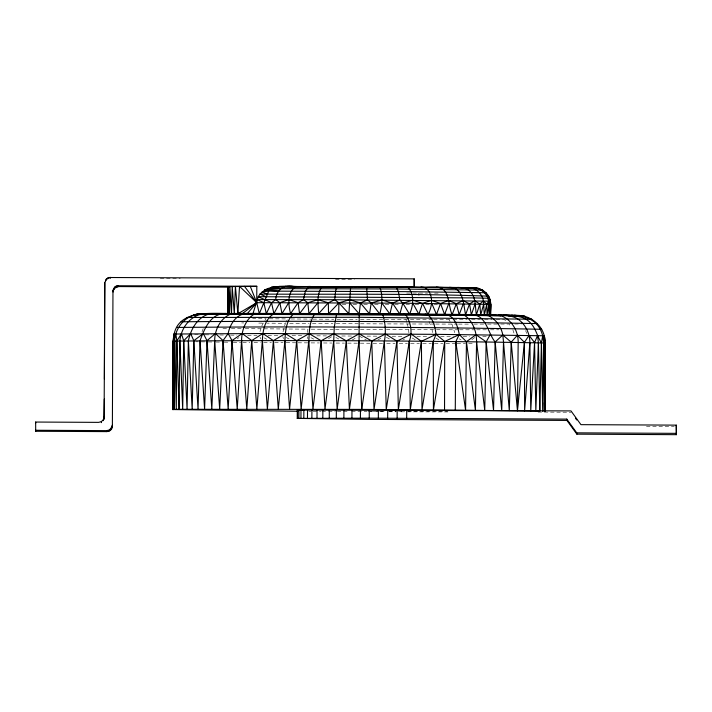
<?xml version="1.0" encoding="UTF-8"?>
<svg xmlns="http://www.w3.org/2000/svg" width="712" height="712" viewBox="0 0 712 712"><rect width="100%" height="100%" fill="white"/><g stroke="black" fill="none" stroke-linecap="round" stroke-linejoin="round"><path stroke-width="0.53" stroke-dasharray="3.56 2.67" d="M307.522 332.468L307.922 329.167L287.959 329.015M283.02 331.819L285.361 323.301L267.294 323.15M260.013 331.623L260.663 328.793L286.847 329.006M202.003 331.917L203.365 328.152M261.847 325.954L263.04 323.115L266.226 323.141M285.832 322.429L287.256 319.804M264.891 320.498L266.128 318.753L252.6 318.62M471.842 339.651L476.194 336.429M237.283 338.743L238.983 337.577M328.508 338.645L332.949 335.948M402.752 340.096L404.621 339.01M377.778 339.998L382.602 337.292M352.031 340.105L357.495 337.096M514.723 324.005L521.362 323.969M496.228 319.67L504.443 319.643L506.027 321.112M500.705 324.067L509.196 324.04L511.269 327.298M484.552 319.697L492.072 319.688M487.533 324.094L497.528 324.076M490.452 329.798L498.792 329.79M438.111 293.113L431.81 293.104M471.495 319.706L480.235 319.706M473.863 324.102L484.276 324.102M476.631 329.807L487.293 329.807M482.683 336.429L487.017 336.429M468.647 343.522L473.702 343.522M412.907 293.077L427.601 293.104M415.14 304.727L420.516 304.736M425.749 304.745L429.852 304.754M434.098 304.763L437.382 304.763M432.495 319.661L410.361 319.599M433.599 319.661L452.2 319.697M453.268 319.697L467.152 319.706M434.658 324.058L385.797 323.898M435.735 324.058L457.442 324.094M458.537 324.094L470.677 324.102M386.411 329.594L435.361 329.754M436.465 329.754L458.439 329.798M459.507 329.798L474.495 329.807M440.586 336.384L453.411 336.411M463.156 336.42L469.671 336.429M434.48 343.469L442.828 343.487M446.024 343.495L454.888 343.504M457.059 343.513L465.559 343.522M447.946 411.937L398.569 411.803M406.641 293.059L411.865 293.077M385.245 304.638L390.523 304.656M394.697 304.674L400.892 304.692M405.974 304.709L410.984 304.718M385.067 319.51L409.249 319.599M392.072 336.233L403.909 336.278M416.867 336.322L428.775 336.358M399.209 343.362L407.442 343.389M410.602 343.398L419.413 343.424M422.697 343.433L431.294 343.46M160.307 278.57L180.27 278.677M335.548 279.46L354.398 279.558M353.027 304.487L358.43 304.513M363.823 304.54L369.217 304.567M374.583 304.594L379.941 304.611M336.981 319.27L357.255 319.377M360.459 319.394L382.878 319.501M336.224 323.649L358.269 323.764M360.477 323.782L383.635 323.889M335.539 329.336L358.261 329.46M360.423 329.478L383.118 329.585M341.742 335.993L351.63 336.046M366.992 336.126L376.862 336.171M347.634 343.122L359.275 343.184M360.334 343.184L369.866 343.237M373.035 343.246L382.522 343.291M386.714 343.309L395.071 343.344M398.373 411.358L404.736 411.394M407.958 411.411L447.67 411.616M538.076 412.07L571.122 412.239M337.372 411.509L342.481 411.536M343.504 411.545L349.637 411.58M351.692 411.589L367.063 411.661M368.086 411.67L386.465 411.75M388.663 411.758L396.37 411.794M646.478 426.31L674.184 426.452M342.276 304.425L347.643 304.46M312.977 319.11L333.75 319.243M312.417 323.497L332.94 323.631M311.242 329.184L333.376 329.327M316.804 335.842L326.497 335.904M298.034 342.81L309.044 342.881M311.108 342.899L319.341 342.953M323.488 342.979L331.837 343.033M336.037 343.05L344.466 343.104M370.409 411.18L377.493 411.233M379.549 411.242L385.762 411.287M388.885 411.305L396.255 411.349M308.875 411.331L311.019 411.34M313.173 411.358L320.827 411.411M321.922 411.411L327.413 411.447M328.517 411.456L335.156 411.492M269.367 318.78L287.728 318.932M291.03 318.958L310.797 319.101M289.686 323.328L309.177 323.479M292.045 335.672L301.737 335.744M267.988 335.477L277.938 335.557M274.663 342.632L283.011 342.695M286.18 342.721L295.854 342.792M263.645 342.534L271.397 342.606M258.741 323.07L263.04 323.115M241.706 322.91L243.789 322.928M245.248 328.65L260.663 328.793M231.338 328.499L242.009 328.615M247.625 335.299L257.059 335.388M230.465 335.121L236.971 335.192M242.774 342.339L249.868 342.41M254.024 342.445L260.405 342.508M233.242 342.241L240.701 342.321M222.954 328.401L228.178 328.463M219.821 334.996L225.117 335.058M215.87 342.045L221.094 342.107M224.182 342.143L230.181 342.214M205.163 334.8L211.411 334.889M208.233 341.947L214.828 342.036M201.158 341.849L205.145 341.902M194.643 334.64L198.87 334.711M196.005 341.769L198.078 341.796M286.242 337.515L289.152 338.957M263.974 337.808L266.867 339.25M310.93 337.693L313.787 339.135M335.868 337.479L338.787 339.019M386.34 337.23L390.844 339.775M359.311 336.091L366.555 340.176M412.132 337.951L415.924 340.14M435.833 338.013L439.464 340.202M459.24 338.787L461.082 339.971M448.996 319.688L450.162 321.45M428.998 321.406L431.196 326.897M259.996 337.185L260.841 338.965M451.924 324.085L454.754 332.629M282.744 336.616L283.527 338.645M525.643 330.617L526.693 333.456M418.131 293.086L419.021 295.658M405.92 319.59L406.828 322.225M512.827 329.745L514.126 333.528M307.397 336.794L307.949 338.823M407.433 323.978L408.012 326.826M432.05 329.745L432.504 332.584M408.581 329.683L408.937 332.993"/><path stroke-width="1.07" d="M516.467 315.336L523.623 316.306L514.447 315.265L525.18 316.448L517.686 315.416C532.22 315.336 545.935 328.036 544.894 342.917L544.991 411.447L545.339 342.997C421.273 340.674 297.082 340.042 172.998 341.11L173.06 409.631L173.425 341.03C173.737 308.376 210.111 313.796 232.13 313.458C274.494 313.351 316.849 313.511 359.213 313.716C401.595 313.947 443.985 314.214 486.367 314.748C506.33 315.932 535.878 309.622 542.704 335.752L541.423 342.748L539.812 411.153L444.537 409.934L444.724 341.493L436.055 334.337L262.862 333.519L173.968 334.026L172.998 341.11L172.651 409.551L298.195 411.251M490.719 315.345C490.746 307.7 492.081 298.684 486.029 292.757L410.949 291.671L268.691 291.119L259.328 313.654L256.729 302.707L256.81 286.277L117.053 285.761L114.588 287.159L112.968 291.03L112.38 426.168L111.633 428.9L109.621 430.902L106.88 431.614L35.698 431.258L35.645 422.047L98.612 422.367L101.353 421.646L103.365 419.653L104.112 416.921L104.797 282.771L106.417 278.908L108.883 277.502L414.197 278.864L414.259 287.052M103.916 418.336L104.023 419.332L104.308 399.067M104.406 379.113L104.797 282.771M227.893 314.01L228.036 286.633L256.81 286.277M297.233 418.398L297.278 410.183L298.933 410.076L570.988 410.913L580.947 424.655L676.267 425.135L676.356 434.676L576.88 434.169L566.912 420.427L566.788 419.11L369.234 418.14L297.233 418.398L369.35 419.386L566.912 420.427M297.643 418.345L297.687 410.13M298.889 418.291L298.933 410.076M300.953 418.247L300.989 410.032M303.819 418.202L303.864 409.996M307.468 418.167L307.513 409.961M311.874 418.14L311.918 409.925M317 418.122L317.045 409.907M322.812 418.104L322.856 409.889M329.264 418.095L329.309 409.881M336.304 418.086L336.349 409.881M343.878 418.095L343.923 409.881M351.933 418.104L351.977 409.889M444.537 409.934L361.723 409.391L359.053 340.923L359.213 313.716M360.406 418.122L360.45 409.907M369.234 418.14L369.27 409.925M378.339 418.167L378.383 409.961M387.666 418.202L387.711 409.996M397.136 418.247L397.18 410.032M406.685 418.291L406.721 410.076M414.197 278.864L414.153 287.078L354.3 286.776M676.356 434.676L676.267 425.135M196.832 314.971L193.424 314.766L200.909 313.805C186.678 314.188 175.027 326.924 174.716 340.968L174.262 409.409L172.651 409.551M455.271 410.023L455.805 341.582L459.258 334.533C457.869 326.461 454.567 315.523 445.08 314.303M206.978 314.17L200.926 313.939L193.424 314.766L204.121 313.68C190.505 315.229 181.088 327.734 179.869 340.843L179.095 409.293L174.262 409.409L173.425 341.03L175.837 333.875L176.87 340.897L179.095 409.293L361.723 409.391L371.762 340.995L385.459 333.99L396.94 341.146L398.346 409.596L409.293 341.226C412.693 332.735 410.824 322.438 405.938 314.882L403.953 313.983M539.812 411.153L538.406 342.659L537.542 335.575L534.552 342.57L530.752 410.94L529.879 342.472C529.773 333.127 525.305 323.96 517.446 318.736C508.083 313.28 496.62 317.045 486.367 314.748C495.009 318.113 501.07 325.936 502.823 334.987L511.198 342.178L517.455 410.717L518.176 342.276C518.327 330.137 510.673 318.104 498.631 314.927C509.65 316.502 522.617 313.707 530.787 323.275C536.038 328.81 537.213 336.545 541.423 342.748L542.678 411.26L543.585 342.837L542.704 335.752L436.055 334.337L421.406 341.306L410.281 409.676L409.293 341.226M341.742 313.796L348.916 313.832L350.615 287.096L356.952 286.589L436.331 287.176L470.801 287.692L478.687 288.467L482.638 290.122L486.029 292.757L488.717 301.149L489.091 315.211L490.239 300.144L487.898 298.23L474.094 297.91L258.233 296.69L252.947 313.672M492.838 314.837L500.981 315.808L476.524 315.496L463.218 314.482C472.59 319.991 476.675 331.205 476.568 341.778L475.42 410.21L466.44 341.68L459.258 334.533L444.724 341.493L433.43 409.845L433.234 341.395L436.055 334.337C435.014 327.493 433.759 319.724 428.117 315.051L425.189 314.134M202.119 313.743L195.097 314.633L210.494 313.583C197.696 316.644 190.95 328.739 188.369 340.737L187.069 409.186L183.714 340.79L181.435 333.75L176.87 340.897L176.282 409.347L174.716 340.968M338.672 313.787L338.903 302.84L334.711 299.716L257.13 299.601L263.814 302.698L402.814 303.196L490.773 304.398L490.319 315.407L490.328 304.327L488.717 301.149L334.711 299.716L328.312 302.796L318.62 313.716C318.264 305.003 316.315 294.59 321.851 286.981L356.952 286.589L478.687 288.467L474.957 288.627M381.81 313.841L382.807 314.74C385.423 323.168 386.1 332.388 384.409 341.066L374.014 409.453L371.762 340.995L359.097 333.848L346.352 340.87L337.15 409.267L333.705 340.808L334.275 327.146L336.616 313.609M490.105 334.845L486.154 341.876L493.541 410.406L495.152 341.974L502.823 334.987L503.509 342.08L501.738 410.504L495.152 341.974C487.506 332.833 486.786 315.078 471.522 314.57M225.668 313.476C210.485 313.387 204.46 328.775 200.045 340.656L198.043 409.115L193.815 340.692L190.665 333.643L183.714 340.79L182.699 409.24L179.869 340.843M314.482 313.529L314.455 314.419C309.186 321.984 309.355 331.854 308.83 340.71L301.132 409.133L296.717 340.674L285.307 333.563L273.417 340.621L267.383 409.053L262.345 340.603C262.764 331.16 264.499 319.919 273.034 314.312L273.381 313.431M538.406 342.659L535.824 411.047L534.552 342.57L529.061 335.388L524.415 342.374L517.455 410.717M206.916 313.636L200.117 314.517L219.705 314.357L232.13 313.458C220.96 317.454 214.668 329.113 214.686 340.612L211.82 409.062L207.005 340.63L203.312 333.572L193.815 340.692L192.187 409.151L188.369 340.737M490.31 315.283L490.773 304.398L490.239 300.144L488.619 296.165C412.568 293.433 336.135 294.554 259.942 294.083L258.233 296.69L271.548 302.689L273.897 313.636L279.869 302.689L288.912 299.592L298.079 302.707L303.454 299.618L305.421 291.146L308.581 286.945C347.376 286.687 386.393 286.82 425.153 287.595C434.676 286.874 444.217 287.639 453.767 287.897C458.314 287.016 463.761 287.301 467.909 289.695C476.373 295.195 474.966 306.338 476.364 314.909L484.267 315.069L486.786 304.175L488.717 301.149L490.239 300.144M420.988 287.025L425.153 287.595C433.661 293.593 432.771 306.293 427.903 314.348L369.537 313.939L360.432 302.938L349.672 299.779L338.903 302.84L328.552 313.752L328.312 302.796L318.042 299.654L307.824 302.733L299.574 313.663L298.079 302.707L290.576 313.654C288.324 305.048 286.998 292.855 295.355 286.927L310.405 286.42M214.828 313.547L208.376 314.428L219.892 313.511L219.705 314.357L241.938 314.303L255.252 313.422C245.8 318.825 241.599 330.003 241.59 340.585L246.797 409.026L251.719 340.585L262.862 333.519L273.417 340.621L278.294 409.071L284.898 340.647C285.414 331.57 285.984 320.907 293.122 314.357L293.255 313.467M250.259 286.304L256.729 302.707L237.87 313.752L239.526 286.366L256.729 302.707L263.814 302.698L266.332 313.645L271.548 302.689L275.713 299.583C276.318 290.122 284.186 283.785 293.745 286.393C312.666 287.283 331.756 286.625 350.615 287.096M334.711 299.716L335.601 291.235L336.251 288.654L337.808 286.509M241.59 340.585L237.221 409.026L232.014 340.585L228.143 333.51C229.985 324.129 236.437 313.805 246.957 313.431M173.666 338.12L173.968 334.026M529.879 342.472L524.611 410.833L524.415 342.374L517.419 335.192L511.198 342.178L509.311 410.602L503.509 342.08M262.345 340.603L256.863 409.035L251.719 340.585L242.213 333.501L232.014 340.585L228.169 409.035L223.034 340.594L228.143 333.51M333.705 340.808L324.983 409.222L321.183 340.754L309.124 333.634L296.717 340.674L289.562 409.097L284.898 340.647M113.164 289.606L113.066 292.018L112.968 291.03M112.193 427.583L112.282 425.18L112.38 426.168M359.053 340.923L349.414 409.329L346.352 340.87L333.875 333.732L321.183 340.754L312.96 409.178L308.83 340.71M321.851 286.981C306.4 286.233 290.647 287.621 275.099 286.598L286.073 286.393L275.099 286.598L271.343 287.265L271.138 288.529L264.668 290.015L259.942 294.083L266.03 296.682M433.234 341.395L421.993 409.756L421.406 341.306L411.287 334.159L396.94 341.146L386.242 409.525L384.409 341.066M488.993 304.255L487.07 315.14L486.786 304.175L483.448 300.998C482.371 294.474 477.138 289.286 470.801 287.692C477.031 287.47 483.341 290.14 486.616 295.605M379.914 287.256C383.003 295.818 382.077 305.359 379.79 313.992L371.219 302.992L367.508 299.868L366.582 286.642M449.512 287.328C463.726 287.452 463.459 304.896 465.577 314.748L476.364 314.909L479.799 304.024L483.448 300.998L483.706 304.104L480.689 314.989L479.799 304.024L474.824 300.829L469.564 303.855L465.577 314.748L450.011 314.562M407.976 287.443C414.749 294.554 413.298 306.009 409.525 314.197L402.814 303.196L399.806 300.072L398.453 291.582L396.21 287.363L394.902 286.82M475.073 303.935L471.317 314.829L469.564 303.855L463.094 300.66L456.356 303.686L452.173 314.588C447.652 305.813 450.482 287.523 436.331 287.176M487.898 298.23L488.619 296.165L486.883 294.528M463.316 303.766L459.187 314.668L456.356 303.686L448.569 300.491L440.541 303.517L431.632 300.322L422.528 303.348L412.746 300.17L402.814 303.196L399.841 314.125L392.481 303.125L381.89 299.957L371.219 302.992L369.537 313.939L348.916 313.832L338.903 302.84M448.756 303.597L444.591 314.508L440.541 303.517L436.492 314.428L431.775 303.428M113.261 290.603L114.685 288.155L118.566 286.571L229.246 287.132M35.698 431.258L35.6 430.262L106.782 430.627L109.523 429.906L112.096 426.595M288.734 302.698L281.997 313.645L279.869 302.689L275.713 299.583M317.935 302.76L308.946 313.689L307.824 302.733L303.454 299.618M247.215 313.689L256.729 302.707L244.483 286.331M242.178 313.725L256.729 302.707M295.355 286.927C285.405 287.167 273.871 284.933 264.668 290.015L268.691 291.119L262.132 291.849L266.982 294.074M367.508 299.868L360.432 302.938L359.231 313.885L349.637 302.885M399.806 300.072L392.481 303.125L389.909 314.063L381.926 303.054M544.911 343.077L544.44 335.913L542.704 335.752L544.894 342.917L544.422 411.527L544.324 402.707M518.096 315.487L508.119 315.772M197.019 314.731L194.981 314.909L200.517 313.867M478.687 288.467L472.839 287.995M479.256 288.938L482.638 290.122L397.421 288.983L267.427 288.582M194.981 314.909L197.028 314.66M199.075 314.401L202.146 314.019M230.563 314.321L239.241 313.44L241.938 314.303L476.524 315.496L479.256 314.66L487.916 315.63M254.54 314.303C270.934 312.755 287.319 315.015 303.73 313.494C322.207 315.131 340.719 312.924 359.204 314.606C377.707 313.04 396.228 315.576 414.713 314.054C431.143 315.576 447.545 313.805 463.913 315.363M201.104 314.366L204.166 314.09M186.811 317.472L359.186 317.303L531.766 319.225L530.031 319.359M181.115 321.788C299.859 320.756 418.683 321.361 537.418 323.604M176.736 327.44C298.381 326.372 420.107 326.995 541.743 329.291M278.926 286.393L315.505 286.58M566.788 419.11L576.747 432.843L676.231 433.35M303.908 410.45L297.278 410.183M278.641 291.11L264.668 290.015L280.822 288.529L271.343 287.265M475.011 288.209L478.268 288.52M520.499 316.279L522.501 316.484M525.18 316.448L517.704 315.55L522.537 316.413L520.499 316.173M503.713 315.015L519.004 316.155L511.643 315.185M472.812 287.764L477.067 288.342L474.432 287.879M468.015 287.621L472.27 288.2L460.174 287.479M228.507 286.705L228.036 286.633L228.294 313.947L228.49 286.571L229.495 313.894L229.887 286.509L231.507 313.841L232.201 286.455L234.301 313.796L235.423 286.402L237.87 313.752M482.211 290.185L484.738 292.16M575.483 418.247L576.729 419.964M412.853 303.267L418.896 314.268L422.528 303.348L427.903 314.348M488.174 296.237L489.295 298.898M455.805 341.582L465.577 410.121L466.44 341.68L476.017 334.693L486.154 341.876L484.756 410.308L476.568 341.778M118.468 285.574L118.566 286.571M110.298 277.324L110.396 278.321M111.535 427.912L111.633 428.9M110.663 429.042L110.761 430.03M104.112 416.921L104.21 417.917M35.645 422.047L35.742 423.044M576.747 432.843L576.88 434.169M117.053 285.761L117.151 286.749M115.727 286.295L115.825 287.292M114.588 287.159L114.685 288.155M113.715 288.289L113.813 289.286M108.883 277.502L108.981 278.499M107.556 278.045L107.654 279.042M106.417 278.908L106.515 279.905M105.545 280.038L105.643 281.035M109.523 429.906L109.621 430.902M108.197 430.44L108.295 431.436M106.782 430.627L106.88 431.614M103.365 419.653L103.463 420.65M101.353 421.646L101.451 422.643M214.686 340.612L219.688 409.044L223.034 340.594L215.442 333.528L207.005 340.63L204.593 409.08L200.045 340.656M544.44 335.913L544.778 341.03M483.706 304.104L484.267 315.069M543.585 342.837L544.404 411.349M544.974 400.42L544.991 411.447"/></g></svg>
